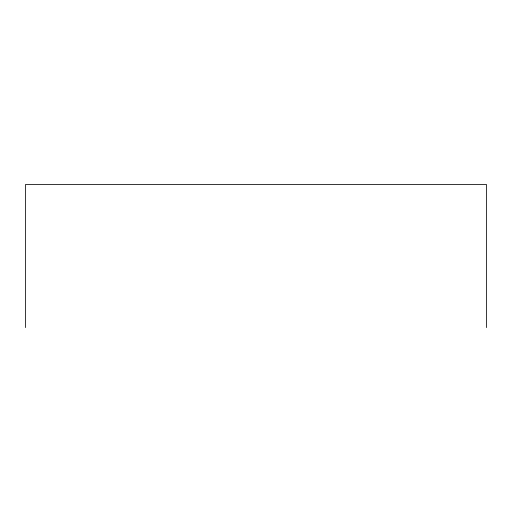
<?xml version="1.0" encoding="UTF-8"?>
<svg xmlns="http://www.w3.org/2000/svg" width="512" height="512" viewBox="0 0 512 512"><rect width="100%" height="100%" fill="white"/><g stroke="black" fill="none" stroke-linecap="round" stroke-linejoin="round"><path stroke-width="0.77" d="M486.4 327.59L486.4 184.41L25.6 184.41L25.6 327.59"/></g></svg>
